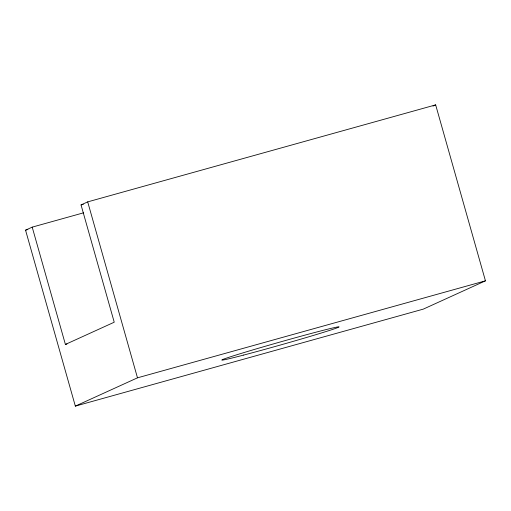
<?xml version="1.0" encoding="UTF-8"?>
<svg xmlns="http://www.w3.org/2000/svg" width="511" height="511" viewBox="0 0 511 511"><rect width="100%" height="100%" fill="white"/><g stroke="black" fill="none" stroke-linecap="round" stroke-linejoin="round"><path stroke-width="0.77" d="M32.206 227.133L65.402 344.433L114.234 322.211L81.038 204.911L87.7 201.877L435.659 104.883L485.45 280.833L423.3 309.123L75.341 406.117L25.55 230.167L32.206 227.133L83.676 212.787M432.996 106.096L435.659 104.883M75.341 406.117L137.485 377.827L485.45 280.833M81.038 204.911L83.344 204.266M25.55 230.167L27.856 229.522M65.402 344.433L66.941 344.005M87.7 201.877L137.485 377.827M243.709 355.056A60.969 1.488 -15.8 0 0 338.391 327.308A60.969 1.488 -15.8 0 0 259.09 348.061A60.969 1.488 -15.8 0 0 243.709 355.056"/></g></svg>
